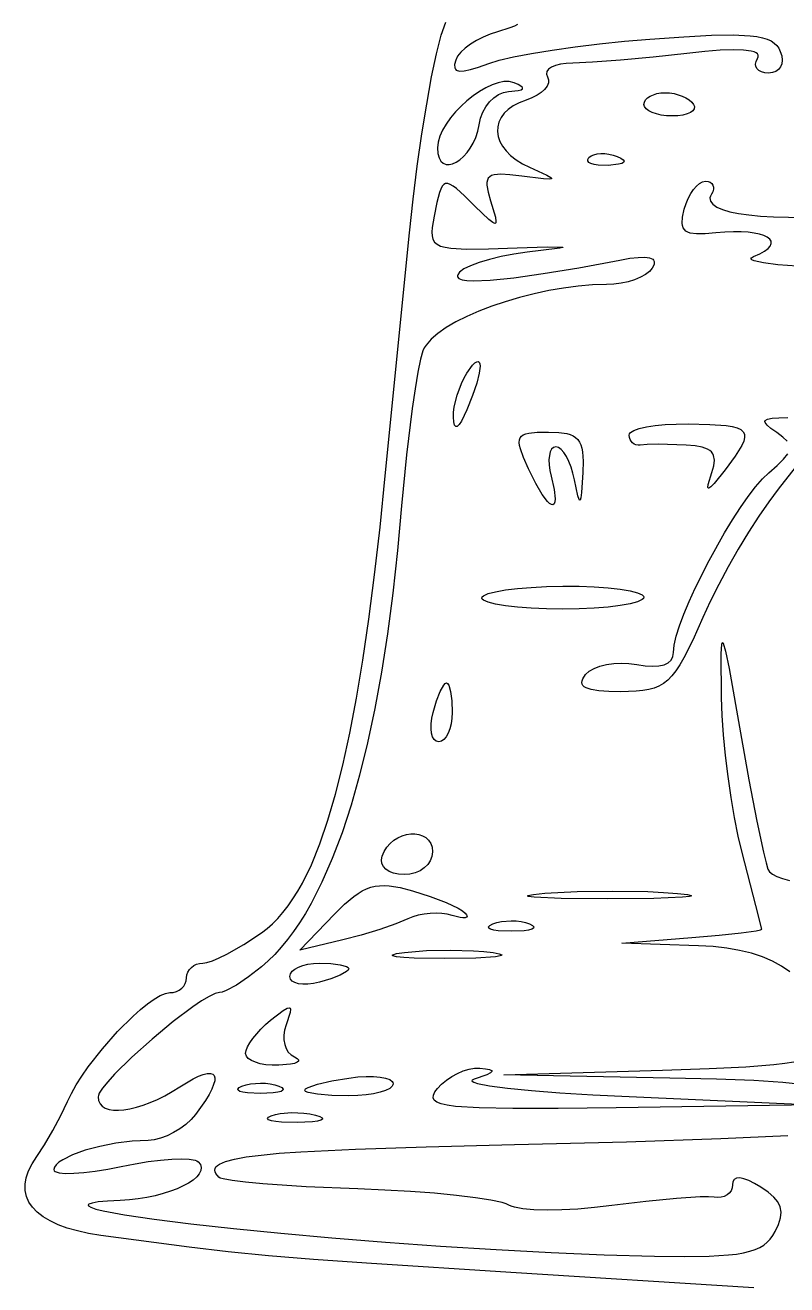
# Model space of a CAD drawing. Header units: millimetres. Extents: x 0.03 to 7.19, y 1.13 to 4.15.
# Drawn here: x 2.935 to 3.508, y 1.773 to 2.722 of the extents above; entities that cross this region are included whole.
import ezdxf

# ---------------------------------------------------------------- set-up
doc = ezdxf.new("R2010")
doc.units = ezdxf.units.MM

msp = doc.modelspace()

# ---------------------------------------------------------------- linework, layer by layer
at = {"flags": 128}
for points in [[(3.483629, 1.771288), (3.300587, 1.782649), (3.191897, 1.789646), (3.151901, 1.792556), (3.118021, 1.795385), (3.087669, 1.798368), (3.058255, 1.801739), (2.991893, 1.81058), (2.982614, 1.81211), (2.974127, 1.813984), (2.96644, 1.816191), (2.959564, 1.81872), (2.953507, 1.821558), (2.948278, 1.824696), (2.943887, 1.828121), (2.940343, 1.831823), (2.937654, 1.835789), (2.935831, 1.84001), (2.934882, 1.844472), (2.934817, 1.849166), (2.935644, 1.854079), (2.937373, 1.859201), (2.940013, 1.86452), (2.943574, 1.870024), (2.949394, 1.878842), (2.955702, 1.889597), (2.961734, 1.900931), (2.966726, 1.911483), (2.969668, 1.917567), (2.973311, 1.924003), (2.977557, 1.930688), (2.98231, 1.937518), (2.992952, 1.951206), (3.004466, 1.964247), (3.01608, 1.975818), (3.021684, 1.980796), (3.027023, 1.9851), (3.032002, 1.988626), (3.036524, 1.991271), (3.040492, 1.992933), (3.04381, 1.99351), (3.046346, 1.993737), (3.048712, 1.994387), (3.050856, 1.995415), (3.052726, 1.996774), (3.054271, 1.99842), (3.055439, 2.000307), (3.056177, 2.00239), (3.056435, 2.004622), (3.056683, 2.006854), (3.057394, 2.008936), (3.058519, 2.010823), (3.060008, 2.012469), (3.06181, 2.013828), (3.063876, 2.014856), (3.066157, 2.015506), (3.068601, 2.015733), (3.0717, 2.016198), (3.075854, 2.01753), (3.080882, 2.019637), (3.086603, 2.022425), (3.099396, 2.029672), (3.112782, 2.038524), (3.116991, 2.041757), (3.121093, 2.04539), (3.125092, 2.049432), (3.128988, 2.053892), (3.132785, 2.058777), (3.136484, 2.064097), (3.140089, 2.06986), (3.143601, 2.076074), (3.150356, 2.08989), (3.156768, 2.105614), (3.162855, 2.123313), (3.168636, 2.143056), (3.174129, 2.164909), (3.179353, 2.188941), (3.184326, 2.21522), (3.189067, 2.243813), (3.193594, 2.274789), (3.197925, 2.308216), (3.202078, 2.34416), (3.206074, 2.382691), (3.224185, 2.565733), (3.22693, 2.591031), (3.230093, 2.616075), (3.23356, 2.640214), (3.237219, 2.662795), (3.24096, 2.683168), (3.244669, 2.700682), (3.248235, 2.714684), (3.251546, 2.724524)], [(3.305544, 2.722736), (3.303249, 2.721485), (3.299956, 2.720104), (3.290587, 2.717094), (3.285082, 2.715303), (3.279765, 2.713092), (3.274767, 2.710549), (3.270216, 2.70776), (3.266242, 2.704813), (3.262974, 2.701793), (3.260542, 2.698788), (3.259074, 2.695885), (3.25824, 2.692465), (3.258376, 2.689948), (3.258832, 2.689027), (3.25956, 2.688328), (3.26187, 2.687597), (3.265386, 2.687748), (3.270185, 2.688772), (3.276346, 2.690663), (3.283949, 2.693413), (3.291736, 2.695804), (3.302631, 2.698314), (3.316134, 2.700866), (3.331749, 2.703387), (3.348976, 2.705802), (3.367318, 2.708036), (3.386276, 2.710015), (3.405351, 2.711663), (3.430968, 2.713477), (3.451728, 2.71454), (3.468156, 2.714805), (3.480773, 2.71422), (3.485817, 2.713595), (3.490104, 2.712739), (3.493699, 2.711646), (3.49667, 2.71031), (3.49908, 2.708725), (3.500995, 2.706884), (3.50248, 2.704783), (3.503601, 2.702413), (3.50462, 2.699008), (3.504975, 2.695891), (3.504695, 2.693111), (3.503808, 2.690722), (3.502342, 2.688774), (3.500326, 2.687319), (3.497787, 2.686409), (3.494754, 2.686094), (3.491854, 2.686319), (3.489417, 2.686963), (3.487477, 2.687983), (3.486068, 2.689332), (3.485225, 2.690965), (3.484983, 2.692838), (3.485374, 2.694905), (3.486435, 2.697122), (3.486982, 2.69838), (3.486987, 2.699504), (3.486455, 2.700494), (3.485391, 2.701349), (3.483802, 2.702068), (3.481692, 2.702651), (3.475933, 2.703408), (3.468157, 2.703616), (3.458409, 2.703272), (3.446733, 2.702372), (3.433171, 2.700913), (3.407819, 2.698104), (3.383204, 2.695792), (3.362138, 2.694214), (3.347435, 2.693608), (3.342411, 2.693377), (3.337977, 2.692755), (3.334211, 2.691785), (3.331192, 2.690509), (3.328998, 2.688969), (3.327708, 2.687207), (3.327402, 2.685267), (3.328157, 2.683191), (3.328979, 2.680976), (3.328864, 2.67863), (3.327876, 2.676223), (3.326082, 2.673828), (3.323547, 2.671515), (3.320335, 2.669357), (3.316512, 2.667424), (3.312143, 2.665788), (3.30691, 2.663806), (3.302409, 2.661448), (3.298635, 2.658761), (3.295588, 2.655792), (3.293265, 2.652587), (3.291663, 2.649192), (3.290779, 2.645656), (3.290612, 2.642024), (3.291158, 2.638344), (3.292416, 2.634661), (3.294383, 2.631023), (3.297057, 2.627476), (3.300435, 2.624067), (3.304514, 2.620843), (3.309293, 2.61785), (3.314768, 2.615135), (3.32773, 2.609203), (3.330741, 2.607459), (3.331355, 2.606865), (3.331367, 2.606446), (3.329554, 2.606102), (3.325247, 2.606364), (3.308935, 2.608455), (3.299946, 2.60955), (3.293024, 2.609934), (3.287998, 2.609472), (3.286144, 2.608882), (3.2847, 2.60803), (3.283646, 2.606898), (3.28296, 2.605472), (3.282621, 2.603732), (3.282609, 2.601664), (3.283476, 2.596472), (3.285393, 2.58976), (3.288985, 2.577484), (3.289438, 2.574259), (3.28928, 2.573358), (3.288846, 2.572924), (3.288123, 2.572952), (3.287096, 2.573439), (3.284075, 2.575764), (3.273768, 2.585691), (3.265744, 2.593604), (3.259584, 2.599153), (3.257097, 2.601016), (3.25495, 2.602257), (3.253099, 2.602867), (3.251504, 2.602835), (3.250122, 2.602151), (3.24891, 2.600806), (3.247827, 2.598788), (3.246831, 2.596087), (3.244928, 2.588599), (3.242865, 2.57826), (3.241455, 2.569783), (3.241193, 2.566342), (3.241339, 2.56339), (3.241977, 2.560896), (3.24319, 2.558827), (3.245063, 2.557153), (3.247679, 2.55584), (3.251124, 2.554858), (3.255479, 2.554175), (3.267262, 2.553577), (3.283699, 2.553792), (3.305462, 2.554566), (3.328039, 2.555239), (3.338865, 2.555071), (3.339672, 2.554906), (3.339703, 2.554693), (3.3374, 2.55413), (3.323101, 2.552483), (3.312831, 2.551292), (3.302811, 2.549724), (3.293292, 2.547844), (3.284525, 2.545722), (3.276761, 2.543424), (3.27025, 2.541018), (3.265243, 2.53857), (3.26199, 2.536149), (3.260608, 2.534224), (3.260385, 2.533388), (3.260471, 2.532636), (3.261567, 2.531383), (3.263884, 2.530466), (3.267412, 2.529883), (3.272138, 2.529633), (3.285141, 2.53013), (3.302803, 2.531951), (3.325031, 2.535089), (3.351735, 2.539537), (3.382824, 2.545288), (3.390326, 2.546572), (3.39653, 2.547274), (3.401447, 2.547393), (3.405089, 2.546925), (3.407469, 2.545869), (3.40819, 2.545118), (3.408599, 2.54422), (3.408491, 2.541976), (3.407157, 2.539135), (3.40508, 2.536665), (3.40208, 2.534361), (3.398297, 2.532274), (3.393874, 2.530453), (3.388951, 2.528949), (3.383671, 2.527813), (3.378173, 2.527094), (3.372601, 2.526844), (3.362145, 2.526534), (3.351337, 2.525634), (3.340303, 2.524192), (3.329171, 2.522252), (3.318069, 2.519861), (3.307126, 2.517065), (3.296467, 2.51391), (3.286221, 2.510443), (3.276516, 2.506708), (3.267479, 2.502753), (3.259238, 2.498623), (3.25192, 2.494365), (3.245653, 2.490025), (3.240565, 2.485648), (3.236783, 2.48128), (3.235421, 2.479115), (3.234435, 2.476969), (3.232607, 2.470552), (3.230593, 2.460839), (3.228461, 2.44831), (3.226277, 2.433443), (3.222015, 2.398611), (3.218337, 2.360177), (3.215252, 2.326498), (3.211685, 2.294373), (3.207639, 2.263811), (3.203117, 2.234822), (3.198123, 2.207415), (3.192657, 2.181598), (3.186725, 2.157382), (3.180327, 2.134774), (3.173468, 2.113786), (3.166149, 2.094425), (3.158374, 2.0767), (3.150146, 2.060622), (3.145863, 2.053204), (3.141467, 2.0462), (3.136959, 2.039612), (3.13234, 2.033441), (3.12761, 2.027689), (3.122768, 2.022357), (3.117816, 2.017445), (3.112754, 2.012955), (3.103064, 2.005405), (3.093855, 1.999222), (3.086172, 1.995045), (3.083229, 1.993907), (3.08106, 1.99351), (3.077839, 1.992754), (3.073313, 1.990604), (3.067689, 1.98724), (3.061176, 1.982843), (3.046321, 1.971667), (3.030419, 1.958516), (3.015141, 1.944827), (3.002159, 1.93204), (2.997051, 1.926434), (2.993144, 1.921594), (2.990647, 1.917698), (2.989992, 1.916161), (2.989768, 1.914927), (2.990127, 1.912152), (2.991172, 1.909838), (2.992855, 1.907979), (2.995129, 1.90657), (2.997947, 1.905604), (3.001262, 1.905076), (3.005025, 1.90498), (3.00919, 1.905309), (3.013709, 1.906058), (3.018534, 1.907222), (3.023618, 1.908793), (3.028914, 1.910767), (3.034375, 1.913137), (3.039952, 1.915897), (3.045599, 1.919042), (3.051268, 1.922566), (3.0613, 1.928548), (3.065443, 1.930546), (3.068995, 1.931898), (3.071951, 1.932615), (3.074302, 1.932709), (3.076044, 1.932189), (3.077169, 1.931069), (3.077671, 1.92936), (3.077543, 1.927072), (3.076779, 1.924218), (3.075372, 1.920808), (3.073315, 1.916855), (3.070603, 1.912368), (3.063185, 1.901844), (3.059789, 1.897935), (3.055794, 1.894282), (3.051345, 1.890965), (3.046589, 1.888066), (3.041672, 1.885664), (3.036741, 1.88384), (3.031942, 1.882674), (3.027421, 1.882247), (3.015299, 1.881625), (3.002999, 1.880053), (2.991075, 1.877701), (2.980079, 1.87474), (2.970564, 1.871341), (2.963083, 1.867676), (2.960278, 1.865797), (2.958189, 1.863916), (2.956885, 1.862054), (2.956435, 1.860233), (2.956698, 1.859425), (2.957471, 1.85875), (2.960441, 1.857795), (2.965137, 1.857358), (2.97135, 1.857429), (2.978872, 1.857998), (2.987495, 1.859055), (2.997011, 1.86059), (3.007212, 1.862594), (3.017561, 1.864622), (3.027502, 1.866228), (3.036795, 1.867398), (3.045204, 1.868116), (3.052489, 1.868369), (3.058414, 1.868143), (3.062739, 1.867421), (3.064227, 1.866871), (3.065226, 1.866191), (3.066827, 1.864023), (3.067445, 1.861761), (3.06714, 1.859437), (3.065972, 1.857079), (3.064001, 1.854717), (3.061286, 1.852382), (3.057888, 1.850102), (3.053867, 1.847908), (3.049282, 1.845829), (3.044193, 1.843896), (3.038661, 1.842137), (3.032744, 1.840584), (3.026503, 1.839264), (3.019998, 1.838209), (3.013289, 1.837448), (3.006435, 1.83701), (2.996924, 1.83651), (2.989875, 1.83585), (2.985184, 1.83504), (2.982747, 1.834091), (2.982342, 1.833568), (2.982461, 1.833015), (2.984222, 1.831821), (2.987926, 1.830522), (2.99347, 1.829127), (3.009661, 1.826094), (3.031966, 1.822809), (3.059556, 1.819358), (3.091601, 1.815828), (3.127272, 1.812305), (3.165739, 1.808875), (3.206172, 1.805625), (3.247743, 1.802641), (3.289622, 1.80001), (3.330979, 1.797817), (3.370985, 1.79615), (3.40881, 1.795094), (3.431553, 1.794822), (3.449972, 1.795069), (3.464604, 1.795944), (3.470666, 1.796651), (3.475983, 1.797556), (3.480621, 1.798671), (3.484647, 1.800012), (3.488127, 1.801591), (3.49113, 1.803422), (3.493721, 1.805519), (3.495969, 1.807894), (3.497939, 1.810563), (3.499699, 1.813538)], [(3.276643, 2.647163), (3.277738, 2.652038), (3.279494, 2.656614), (3.281821, 2.660792), (3.284629, 2.66447), (3.287828, 2.667548), (3.291327, 2.669923), (3.295036, 2.671495), (3.298865, 2.672163), (3.306184, 2.672906), (3.308271, 2.673509), (3.30931, 2.674266), (3.309302, 2.675178), (3.308248, 2.676247), (3.306149, 2.677473), (3.303004, 2.678858), (3.299452, 2.679711), (3.295465, 2.679678), (3.291136, 2.678835), (3.286556, 2.677262), (3.281816, 2.675036), (3.277008, 2.672235), (3.272224, 2.668936), (3.267554, 2.665219), (3.263092, 2.66116), (3.258927, 2.656838), (3.255152, 2.652331), (3.251858, 2.647717), (3.249136, 2.643073), (3.247079, 2.638479), (3.245778, 2.63401), (3.245324, 2.629747), (3.245632, 2.62556), (3.246506, 2.622269), (3.247873, 2.619833), (3.249659, 2.61821), (3.251788, 2.617359), (3.254186, 2.61724), (3.256779, 2.61781), (3.259494, 2.619028), (3.262255, 2.620853), (3.264988, 2.623244), (3.267619, 2.62616), (3.270074, 2.629559), (3.272278, 2.6334), (3.274157, 2.637642), (3.275637, 2.642243), (3.276643, 2.647163)], [(3.400879, 2.662552), (3.401205, 2.664307), (3.402141, 2.665944), (3.40362, 2.667428), (3.405577, 2.668722), (3.407947, 2.669791), (3.410664, 2.670599), (3.413663, 2.67111), (3.416879, 2.671288), (3.420206, 2.67111), (3.423522, 2.670599), (3.426741, 2.669791), (3.429775, 2.668722), (3.432535, 2.667428), (3.434934, 2.665944), (3.436883, 2.664307), (3.438296, 2.662552), (3.43894, 2.660802), (3.438698, 2.659168), (3.437634, 2.657687), (3.435815, 2.656394), (3.433305, 2.655326), (3.430169, 2.654519), (3.426473, 2.654008), (3.422282, 2.65383), (3.417981, 2.654008), (3.413969, 2.654519), (3.410334, 2.655326), (3.407164, 2.656394), (3.404546, 2.657687), (3.402567, 2.659168), (3.401316, 2.660802), (3.400879, 2.662552)], [(3.359435, 2.622441), (3.361082, 2.623671), (3.363193, 2.624587), (3.365683, 2.625187), (3.368462, 2.625467), (3.371445, 2.625423), (3.374544, 2.625052), (3.377671, 2.624351), (3.38074, 2.623316), (3.383526, 2.622033), (3.385248, 2.620848), (3.38592, 2.619776), (3.385556, 2.618832), (3.38417, 2.618028), (3.381775, 2.61738), (3.374018, 2.616608), (3.36628, 2.616794), (3.363284, 2.617266), (3.36095, 2.617957), (3.359338, 2.618844), (3.358508, 2.619903), (3.35852, 2.62111), (3.359435, 2.622441)], [(3.483462, 2.547927), (3.488101, 2.549952), (3.491709, 2.551964), (3.494324, 2.55394), (3.495982, 2.555857), (3.496723, 2.557691), (3.496583, 2.559419), (3.495599, 2.561017), (3.49381, 2.562462), (3.491252, 2.56373), (3.487964, 2.564799), (3.483982, 2.565645), (3.479345, 2.566243), (3.47409, 2.566572), (3.468254, 2.566608), (3.461875, 2.566326), (3.45499, 2.565705), (3.446912, 2.564988), (3.440549, 2.564921), (3.435776, 2.5656), (3.433945, 2.566249), (3.432464, 2.56712), (3.431316, 2.568225), (3.430486, 2.569577), (3.429958, 2.571186), (3.429715, 2.573066), (3.430023, 2.577684), (3.431282, 2.583524), (3.432602, 2.587761), (3.434247, 2.591713), (3.436151, 2.595296), (3.438249, 2.598422), (3.440475, 2.601004), (3.442764, 2.602956), (3.44505, 2.604191), (3.447268, 2.604622), (3.449249, 2.604421), (3.450856, 2.603845), (3.452072, 2.602934), (3.452879, 2.601729), (3.453259, 2.60027), (3.453194, 2.598598), (3.452666, 2.596753), (3.451657, 2.594774), (3.450964, 2.593386), (3.450627, 2.59205), (3.450641, 2.590767), (3.450999, 2.589537), (3.452724, 2.587241), (3.455752, 2.585168), (3.460034, 2.583325), (3.46552, 2.581716), (3.472161, 2.580348), (3.479907, 2.579227), (3.488709, 2.578359), (3.498518, 2.57775), (3.520958, 2.577331)], [(3.516266, 2.540596), (3.501798, 2.541731), (3.490929, 2.543066), (3.484013, 2.544567), (3.482149, 2.545368), (3.481407, 2.546198), (3.48183, 2.547053), (3.483462, 2.547927)], [(3.257379, 2.426844), (3.257477, 2.430532), (3.257993, 2.43463), (3.260113, 2.44351), (3.263408, 2.452391), (3.265393, 2.456489), (3.267546, 2.460177), (3.271852, 2.466066), (3.273544, 2.467771), (3.274929, 2.468698), (3.276005, 2.468884), (3.276774, 2.468364), (3.277236, 2.467176), (3.27739, 2.465356), (3.276774, 2.459964), (3.274929, 2.45248), (3.271852, 2.443195), (3.267546, 2.432399), (3.263354, 2.423805), (3.261664, 2.421306), (3.260249, 2.420007), (3.25911, 2.41991), (3.258251, 2.421017), (3.257673, 2.423327), (3.257379, 2.426844)], [(3.452032, 2.385177), (3.453488, 2.390263), (3.453961, 2.394503), (3.453387, 2.397965), (3.452688, 2.399425), (3.451704, 2.400715), (3.450426, 2.401844), (3.448848, 2.402821), (3.444757, 2.404349), (3.439367, 2.405367), (3.432615, 2.405941), (3.411676, 2.406483), (3.403402, 2.406347), (3.398101, 2.405941), (3.396427, 2.405858), (3.394866, 2.406129), (3.39345, 2.406725), (3.392216, 2.407615), (3.391196, 2.408767), (3.390426, 2.410152), (3.389938, 2.411739), (3.389768, 2.413497), (3.389998, 2.414397), (3.390674, 2.415266), (3.39327, 2.416896), (3.397376, 2.418352), (3.402808, 2.419601), (3.409385, 2.420607), (3.416926, 2.421336), (3.425249, 2.421755), (3.434171, 2.42183), (3.450533, 2.421446), (3.462728, 2.42054), (3.467339, 2.419798), (3.470999, 2.418813), (3.473738, 2.417547), (3.475587, 2.415962), (3.476577, 2.414021), (3.476736, 2.411686), (3.476096, 2.40892), (3.474686, 2.405685), (3.469681, 2.397658), (3.461962, 2.387302), (3.453747, 2.377103), (3.451218, 2.374452), (3.449664, 2.373417), (3.449234, 2.373501), (3.449027, 2.373984), (3.449248, 2.376142), (3.452032, 2.385177)], [(3.508755, 2.408849), (3.505551, 2.411937), (3.500879, 2.41533), (3.496492, 2.418432), (3.493568, 2.420933), (3.492151, 2.422894), (3.492022, 2.42369), (3.492285, 2.424373), (3.494015, 2.425432), (3.497383, 2.426129), (3.502434, 2.426524), (3.509212, 2.426677)], [(3.314004, 2.387955), (3.310263, 2.396486), (3.307856, 2.403076), (3.307195, 2.405722), (3.306917, 2.407974), (3.307039, 2.409866), (3.307579, 2.411427), (3.308552, 2.412689), (3.309974, 2.413682), (3.311864, 2.414437), (3.314237, 2.414986), (3.320498, 2.415587), (3.328893, 2.415733), (3.336667, 2.415466), (3.342841, 2.414546), (3.345376, 2.413785), (3.347569, 2.412792), (3.349439, 2.411545), (3.351006, 2.410023), (3.352288, 2.408201), (3.353305, 2.406057), (3.354077, 2.40357), (3.354622, 2.400715), (3.355109, 2.393815), (3.354921, 2.385177), (3.353961, 2.370243), (3.353431, 2.366254), (3.352811, 2.364535), (3.352455, 2.364515), (3.35206, 2.365049), (3.351134, 2.367759), (3.348587, 2.379622), (3.347429, 2.384644), (3.345982, 2.389329), (3.344304, 2.393574), (3.342454, 2.397278), (3.340488, 2.400337), (3.338464, 2.402649), (3.336441, 2.404111), (3.334476, 2.404622), (3.332728, 2.404168), (3.331326, 2.402868), (3.330285, 2.400813), (3.329619, 2.398094), (3.329342, 2.394802), (3.329469, 2.391028), (3.330013, 2.386863), (3.33099, 2.382399), (3.333208, 2.372371), (3.333887, 2.365504), (3.333696, 2.36324), (3.333177, 2.361749), (3.332347, 2.361023), (3.331226, 2.361057), (3.329833, 2.361845), (3.328185, 2.363381), (3.324201, 2.368671), (3.319425, 2.376878), (3.314004, 2.387955)], [(3.356976, 2.233066), (3.359692, 2.235545), (3.363319, 2.23765), (3.367699, 2.239348), (3.372674, 2.240609), (3.378089, 2.241403), (3.383785, 2.241697), (3.389605, 2.241461), (3.395393, 2.240663), (3.401764, 2.239677), (3.407334, 2.23931), (3.412089, 2.239557), (3.416013, 2.240411), (3.419091, 2.24187), (3.421309, 2.243927), (3.422651, 2.246577), (3.423101, 2.249816), (3.423645, 2.255188), (3.425206, 2.261897), (3.427678, 2.269743), (3.430957, 2.278529), (3.434936, 2.288055), (3.439511, 2.298124), (3.450027, 2.319094), (3.46166, 2.33985), (3.467632, 2.349652), (3.473568, 2.358804), (3.479362, 2.367109), (3.484908, 2.374369), (3.490102, 2.380383), (3.494837, 2.384955), (3.501313, 2.390626), (3.506071, 2.395342), (3.509151, 2.399312)], [(3.514711, 2.38902), (3.501921, 2.372608), (3.494935, 2.363276), (3.487457, 2.35237), (3.479719, 2.340283), (3.471952, 2.327413), (3.46439, 2.314155), (3.457265, 2.300905), (3.450808, 2.288058), (3.445254, 2.27601), (3.437596, 2.258937), (3.431001, 2.245724), (3.427934, 2.240413), (3.424931, 2.235883), (3.421924, 2.232075), (3.418846, 2.228927), (3.41563, 2.226378), (3.412207, 2.224367), (3.408511, 2.222832), (3.404475, 2.221714), (3.40003, 2.22095), (3.39511, 2.22048), (3.383574, 2.220177), (3.374353, 2.220348), (3.366926, 2.220877), (3.361237, 2.221791), (3.357233, 2.223116), (3.355846, 2.223942), (3.35486, 2.22488), (3.354267, 2.225935), (3.354062, 2.227109), (3.354237, 2.228406), (3.354786, 2.229828), (3.356976, 2.233066)], [(3.278657, 2.290733), (3.278976, 2.291585), (3.279909, 2.292419), (3.283487, 2.294015), (3.28914, 2.295484), (3.296619, 2.29679), (3.305671, 2.297896), (3.316048, 2.298766), (3.327497, 2.299362), (3.339768, 2.299649), (3.352044, 2.299584), (3.363496, 2.299171), (3.373874, 2.298446), (3.382928, 2.297441), (3.390405, 2.296191), (3.396057, 2.294731), (3.399632, 2.293095), (3.400562, 2.292221), (3.400879, 2.291316), (3.400562, 2.290408), (3.399632, 2.289525), (3.396057, 2.287854), (3.390405, 2.28634), (3.382928, 2.285019), (3.373874, 2.283928), (3.363496, 2.283103), (3.352044, 2.282581), (3.339768, 2.282399), (3.327492, 2.282569), (3.31604, 2.283057), (3.305662, 2.283828), (3.296608, 2.284847), (3.289131, 2.286082), (3.283479, 2.287497), (3.279904, 2.289059), (3.278974, 2.289884), (3.278657, 2.290733)], [(3.510695, 2.009243), (3.504518, 2.013461), (3.497639, 2.017181), (3.490063, 2.020401), (3.481794, 2.023115), (3.47284, 2.025321), (3.463203, 2.027013), (3.452891, 2.028189), (3.441907, 2.028844), (3.384212, 2.030844), (3.43699, 2.03501), (3.457471, 2.036799), (3.474221, 2.038589), (3.485516, 2.040173), (3.488578, 2.040823), (3.489629, 2.041344), (3.485245, 2.059194), (3.474893, 2.099066), (3.471942, 2.111473), (3.469153, 2.125459), (3.466588, 2.140545), (3.464313, 2.156253), (3.462391, 2.172105), (3.460885, 2.187621), (3.45986, 2.202323), (3.459379, 2.215733), (3.459146, 2.248705), (3.459591, 2.256002), (3.460021, 2.257228), (3.460297, 2.257219), (3.460615, 2.25679), (3.462371, 2.250779), (3.465012, 2.23768), (3.47356, 2.189066), (3.479868, 2.15383), (3.485881, 2.122762), (3.490917, 2.099228), (3.492856, 2.091338), (3.494296, 2.086594), (3.495545, 2.084593), (3.497736, 2.082742), (3.500933, 2.081035), (3.505201, 2.079464), (3.510605, 2.078023)], [(3.242101, 2.204622), (3.244692, 2.21325), (3.247454, 2.220316), (3.250056, 2.22509), (3.251195, 2.22639), (3.252171, 2.226844), (3.253028, 2.22639), (3.253827, 2.22509), (3.255183, 2.220316), (3.256099, 2.21325), (3.256435, 2.204622), (3.256229, 2.200158), (3.255638, 2.195993), (3.254705, 2.192219), (3.253471, 2.188927), (3.251977, 2.186208), (3.250265, 2.184153), (3.248376, 2.182853), (3.246351, 2.182399), (3.244451, 2.182853), (3.242906, 2.184153), (3.241735, 2.186208), (3.240956, 2.188927), (3.240585, 2.192219), (3.24064, 2.195993), (3.24114, 2.200158), (3.242101, 2.204622)], [(3.203643, 2.096288), (3.205196, 2.099924), (3.207237, 2.103134), (3.209685, 2.105912), (3.212459, 2.108251), (3.215478, 2.110143), (3.218661, 2.111582), (3.221926, 2.112561), (3.225192, 2.113073), (3.228378, 2.113111), (3.231402, 2.112668), (3.234185, 2.111737), (3.236643, 2.110312), (3.238697, 2.108385), (3.240264, 2.105949), (3.241264, 2.102998), (3.241615, 2.099524), (3.241183, 2.096069), (3.239943, 2.092852), (3.23798, 2.089943), (3.235381, 2.08741), (3.23223, 2.08532), (3.228613, 2.083743), (3.224616, 2.082747), (3.220324, 2.082399), (3.216026, 2.082673), (3.212245, 2.08346), (3.209037, 2.084714), (3.206462, 2.086385), (3.204578, 2.088427), (3.203441, 2.09079), (3.20311, 2.093426), (3.203643, 2.096288)], [(3.167768, 2.052594), (3.175413, 2.060155), (3.182288, 2.065979), (3.185543, 2.068273), (3.188735, 2.070172), (3.191907, 2.071688), (3.195101, 2.072835), (3.198361, 2.073626), (3.20173, 2.074073), (3.205251, 2.074191), (3.208967, 2.07399), (3.217157, 2.072689), (3.226643, 2.070274), (3.239918, 2.066033), (3.251815, 2.061446), (3.261032, 2.057065), (3.264229, 2.055124), (3.266268, 2.053441), (3.267298, 2.052063), (3.267603, 2.050998), (3.267222, 2.050253), (3.266195, 2.049835), (3.264563, 2.049753), (3.262366, 2.050013), (3.256435, 2.051594), (3.252747, 2.05255), (3.248648, 2.053123), (3.244276, 2.053323), (3.239768, 2.053161), (3.23526, 2.052647), (3.230888, 2.051791), (3.226789, 2.050603), (3.223101, 2.049094), (3.214076, 2.045352), (3.201822, 2.041122), (3.187951, 2.036922), (3.174074, 2.033274), (3.141699, 2.02551), (3.167768, 2.052594)], [(3.326212, 2.068358), (3.350533, 2.069642), (3.377494, 2.070057), (3.403814, 2.069606), (3.415709, 2.069055), (3.426212, 2.068288), (3.433587, 2.067442), (3.436523, 2.066653), (3.436395, 2.066286), (3.435238, 2.06594), (3.429949, 2.065319), (3.408228, 2.064429), (3.373101, 2.064122), (3.338462, 2.064473), (3.318074, 2.065391), (3.313705, 2.066018), (3.313061, 2.066365), (3.313476, 2.066733), (3.317581, 2.067519), (3.326212, 2.068358)], [(3.28699, 2.045316), (3.290064, 2.046328), (3.293479, 2.04705), (3.300879, 2.047628), (3.304636, 2.047484), (3.308279, 2.04705), (3.311695, 2.046328), (3.314768, 2.045316), (3.316991, 2.04419), (3.317969, 2.043138), (3.317759, 2.042186), (3.316417, 2.041354), (3.314002, 2.040667), (3.310569, 2.040148), (3.300879, 2.039705), (3.291189, 2.040148), (3.287757, 2.040667), (3.285341, 2.041354), (3.284, 2.042186), (3.283789, 2.043138), (3.284767, 2.04419), (3.28699, 2.045316)], [(3.220518, 2.023788), (3.237013, 2.025169), (3.255081, 2.025608), (3.272534, 2.025109), (3.280346, 2.024509), (3.287185, 2.023677), (3.291922, 2.022751), (3.293711, 2.021892), (3.293547, 2.021493), (3.292702, 2.021118), (3.289042, 2.020448), (3.274368, 2.019493), (3.250879, 2.019177), (3.227858, 2.019573), (3.219893, 2.020009), (3.214459, 2.020576), (3.21168, 2.021257), (3.211325, 2.021634), (3.21168, 2.022033), (3.214584, 2.022883), (3.220518, 2.023788)], [(3.134212, 2.005663), (3.134666, 2.007687), (3.135966, 2.009574), (3.138021, 2.011285), (3.14074, 2.012776), (3.144032, 2.014008), (3.147806, 2.014939), (3.151971, 2.015527), (3.156435, 2.015733), (3.165063, 2.015396), (3.172129, 2.014481), (3.176903, 2.013125), (3.178203, 2.012326), (3.178657, 2.011469), (3.178203, 2.010493), (3.176903, 2.009354), (3.172129, 2.006752), (3.165063, 2.00399), (3.156435, 2.001399), (3.151971, 2.000438), (3.147806, 1.999939), (3.144032, 1.999883), (3.14074, 2.000255), (3.138021, 2.001036), (3.135966, 2.00221), (3.134666, 2.003758), (3.134212, 2.005663)], [(3.100879, 1.947705), (3.101262, 1.949974), (3.102357, 1.952693), (3.10409, 1.955759), (3.106383, 1.959069), (3.11234, 1.966013), (3.115851, 1.969442), (3.119615, 1.972705), (3.129205, 1.980064), (3.132124, 1.98175), (3.133905, 1.982071), (3.134396, 1.981713), (3.134634, 1.981004), (3.134395, 1.978523), (3.131351, 1.969219), (3.130216, 1.965349), (3.12968, 1.961526), (3.129716, 1.957847), (3.130301, 1.954413), (3.131408, 1.951323), (3.133013, 1.948676), (3.135091, 1.946571), (3.137615, 1.945108), (3.139768, 1.944004), (3.140791, 1.942941), (3.140732, 1.941943), (3.139638, 1.941036), (3.137558, 1.940246), (3.134539, 1.939598), (3.125879, 1.93883), (3.120857, 1.938852), (3.116172, 1.939258), (3.111926, 1.940011), (3.108223, 1.941075), (3.105164, 1.942413), (3.102852, 1.943988), (3.101389, 1.945764), (3.100879, 1.947705)], [(3.245324, 1.921288), (3.248468, 1.92461), (3.252115, 1.927657), (3.256135, 1.930368), (3.260396, 1.932679), (3.264769, 1.934527), (3.26912, 1.935849), (3.273321, 1.936582), (3.27724, 1.936663), (3.281586, 1.936244), (3.284564, 1.935691), (3.286164, 1.934982), (3.286443, 1.934563), (3.286374, 1.934095), (3.285184, 1.933009), (3.282582, 1.9317), (3.273101, 1.92833), (3.271558, 1.927581), (3.271337, 1.92719), (3.271472, 1.926791), (3.272783, 1.925967), (3.275432, 1.925115), (3.284503, 1.923357), (3.298206, 1.921569), (3.316062, 1.919807), (3.337594, 1.918123), (3.362322, 1.916571), (3.389768, 1.915205), (3.528657, 1.909122), (3.380074, 1.906872), (3.33618, 1.906318), (3.30205, 1.90622), (3.276666, 1.906686), (3.259011, 1.907825), (3.252764, 1.908681), (3.248067, 1.909745), (3.244793, 1.911033), (3.242816, 1.912557), (3.242007, 1.914331), (3.242241, 1.916368), (3.243388, 1.918683), (3.245324, 1.921288)], [(3.521751, 1.92408), (3.505492, 1.925938), (3.483648, 1.927338), (3.455498, 1.928389), (3.420324, 1.929205), (3.295324, 1.931566), (3.414768, 1.935135), (3.449995, 1.936321), (3.477652, 1.937648), (3.498624, 1.939286), (3.50688, 1.940275), (3.513798, 1.941405)], [(3.145324, 1.920024), (3.146004, 1.920987), (3.147954, 1.922078), (3.155115, 1.924497), (3.165714, 1.926977), (3.178657, 1.929219), (3.185353, 1.930011), (3.1916, 1.930388), (3.19726, 1.930367), (3.202199, 1.929967), (3.206277, 1.929204), (3.20936, 1.928096), (3.21131, 1.92666), (3.211817, 1.925824), (3.21199, 1.924913), (3.211817, 1.923979), (3.21131, 1.923071), (3.20936, 1.921352), (3.206277, 1.919793), (3.202199, 1.918432), (3.19726, 1.917308), (3.1916, 1.916458), (3.185353, 1.91592), (3.178657, 1.915733), (3.165714, 1.916071), (3.155115, 1.916993), (3.147954, 1.918358), (3.146004, 1.919162), (3.145324, 1.920024)], [(3.098101, 1.923094), (3.101175, 1.924105), (3.10459, 1.924828), (3.11199, 1.925406), (3.115747, 1.925262), (3.11939, 1.924828), (3.122806, 1.924105), (3.125879, 1.923094), (3.128102, 1.921967), (3.12908, 1.920916), (3.12887, 1.919963), (3.127528, 1.919132), (3.125113, 1.918445), (3.12168, 1.917926), (3.11199, 1.917483), (3.102301, 1.917926), (3.098868, 1.918445), (3.096452, 1.919132), (3.095111, 1.919963), (3.0949, 1.920916), (3.095878, 1.921967), (3.098101, 1.923094)], [(3.120101, 1.900802), (3.123252, 1.901808), (3.126966, 1.902545), (3.135539, 1.903201), (3.144726, 1.902759), (3.149209, 1.902122), (3.153435, 1.901205), (3.156706, 1.900167), (3.158442, 1.899183), (3.158752, 1.898718), (3.158699, 1.898275), (3.157534, 1.897467), (3.155002, 1.89678), (3.151159, 1.896238), (3.139768, 1.895677), (3.127904, 1.895954), (3.123508, 1.896395), (3.120242, 1.89701), (3.118188, 1.897779), (3.117426, 1.898681), (3.118037, 1.899695), (3.120101, 1.900802)], [(3.499699, 1.813538), (3.502258, 1.818946), (3.503775, 1.823777), (3.504216, 1.828144), (3.503542, 1.83216), (3.501719, 1.835937), (3.49871, 1.839589), (3.494479, 1.843229), (3.48899, 1.846969), (3.484069, 1.849853), (3.479763, 1.851976), (3.476083, 1.853336), (3.473044, 1.853932), (3.470658, 1.853765), (3.468938, 1.852834), (3.467896, 1.851138), (3.467546, 1.848677), (3.467262, 1.846377), (3.46645, 1.844325), (3.465165, 1.842559), (3.463466, 1.841118), (3.461408, 1.84004), (3.45905, 1.839365), (3.456447, 1.839129), (3.453657, 1.839372), (3.44958, 1.839677), (3.443289, 1.839622), (3.425325, 1.83853), (3.402292, 1.836299), (3.376712, 1.833135), (3.363749, 1.831584), (3.351079, 1.830493), (3.339023, 1.829859), (3.327898, 1.829682), (3.318023, 1.82996), (3.309714, 1.830692), (3.303292, 1.831876), (3.300887, 1.832637), (3.299074, 1.83351), (3.297075, 1.834445), (3.294124, 1.835385), (3.285597, 1.837257), (3.273958, 1.839076), (3.259674, 1.840793), (3.243212, 1.842359), (3.225038, 1.843723), (3.205619, 1.844837), (3.185421, 1.845649), (3.146507, 1.847307), (3.113784, 1.849523), (3.100818, 1.850749), (3.090688, 1.852007), (3.083825, 1.853259), (3.081752, 1.853871), (3.080657, 1.854469), (3.078389, 1.857314), (3.077811, 1.858644), (3.077626, 1.859913), (3.077853, 1.861125), (3.078509, 1.862281), (3.079611, 1.863383), (3.081178, 1.864433), (3.085772, 1.866385), (3.092432, 1.868152), (3.101297, 1.869749), (3.112509, 1.871193), (3.126207, 1.872498), (3.142532, 1.87368), (3.18362, 1.875736), (3.236894, 1.877486), (3.303476, 1.879052), (3.387691, 1.881128), (3.458742, 1.883531), (3.50915, 1.885966)]]:
    msp.add_lwpolyline(points, dxfattribs=at)

doc.saveas('drawing.dxf')
